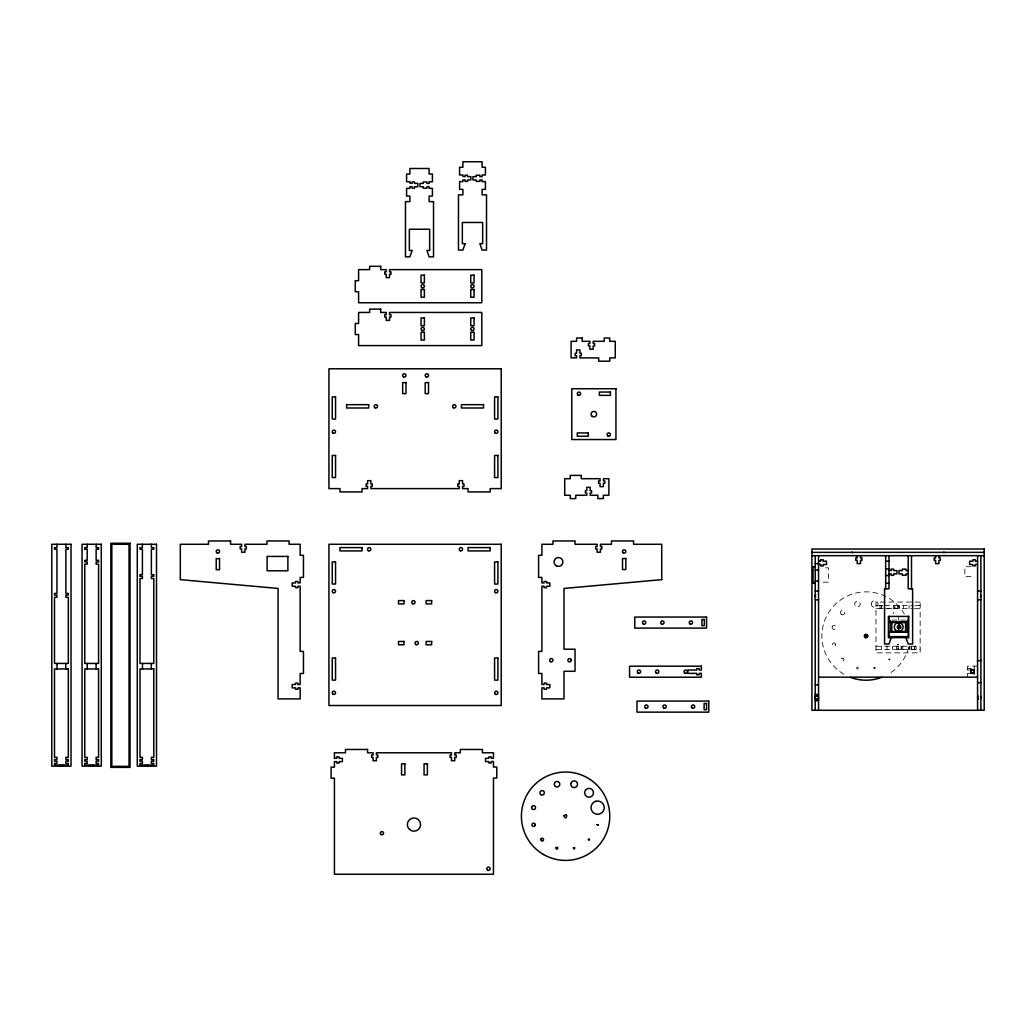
<?xml version="1.0" encoding="UTF-8"?>
<svg xmlns="http://www.w3.org/2000/svg" width="1036" height="1036" viewBox="0 0 1036 1036"><rect width="100%" height="100%" fill="white"/><g stroke="black" fill="none" stroke-linecap="round" stroke-linejoin="round"><path stroke-width="0.75" stroke-dasharray="5 3.75" d="M841.646 658.482L841.931 658.261A1.386 1.386 0 0 1 844.003 659.466A1.386 1.386 0 0 1 841.931 660.657A1.386 1.386 0 0 1 841.931 658.261M971.276 566.718L964.879 566.718L964.879 576.651L974.487 576.651M825.537 567.819L828.476 567.819L828.476 582.18L821.121 582.18M875.964 605.374L913.247 605.374M920.149 605.374L914.62 605.374L914.62 608.689L920.149 608.689M875.964 608.689L913.04 608.689M891.789 620.111L905.593 620.111M875.964 646.231L920.149 646.231M875.964 649.546L920.149 649.546M977.57 666.109L967.637 666.109L967.637 677.155M967.637 668.544L970.952 668.544M967.637 669.981L970.952 669.981L970.952 666.109M967.637 673.296L970.952 673.296M974.254 666.109L974.254 669.981M916.057 646.231L916.057 649.546M914.62 646.231L914.62 649.546M911.304 646.231L911.304 649.546M909.88 646.231L909.88 649.546M909.103 605.374L909.103 608.689M909.103 646.231L909.103 649.546M903.573 605.374L903.573 608.689M902.809 646.231L902.809 649.546M901.372 646.231L901.372 649.546M899.494 605.374L899.494 608.689M898.691 617.404L898.691 620.15M898.057 605.374L898.057 608.689M898.057 646.231L898.057 649.546M896.619 646.231L896.619 649.546M894.741 605.374L894.741 608.689M893.304 605.374L893.304 608.689M892.54 646.231L892.54 649.546M887.01 646.231L887.01 649.546M881.494 605.374L881.494 608.689M881.494 646.231L881.494 649.546M880.056 605.374L880.056 608.689M883.151 608.689A1.658 1.658 0 0 1 881.494 607.031A1.658 1.658 0 0 1 883.151 605.374M908.727 647.461A44.172 44.172 0 0 1 888.137 674.294M843.964 674.294A44.172 44.172 0 0 1 834.822 604.791A44.172 44.172 0 0 1 904.311 613.947M887.269 608.779A4.416 4.416 0 0 1 893.744 613.752M871.393 603.302L871.315 604.169A3.315 3.315 0 0 0 873.089 606.966L873.905 607.264A3.315 3.315 0 0 0 877.57 605.568L877.868 604.752A3.315 3.315 0 0 0 875.355 600.802A3.315 3.315 0 0 0 871.393 603.302M856.461 667.611C857.251 671.975 860.1 665.086 856.461 667.611M873.866 667.715C874.462 670.991 876.598 665.824 873.866 667.715M888.875 659.207C889.328 661.823 891.077 657.692 888.875 659.207M897.552 644.392L898.562 644.819L897.552 644.392M832.322 626.586L832.154 627.065A1.93 1.93 0 0 0 833.656 629.344L834.161 629.383A1.93 1.93 0 0 0 835.78 628.334L835.948 627.855A1.93 1.93 0 0 0 834.925 625.731L834.446 625.563A1.93 1.93 0 0 0 832.322 626.586M920.149 602.058L875.964 602.058L875.964 652.861L920.149 652.861L920.149 602.058M841.517 614.516L841.064 614.167A2.214 2.214 0 0 1 841.064 611.046A2.214 2.214 0 0 1 844.185 611.046L844.534 611.499A2.214 2.214 0 0 1 841.517 614.516M855.088 605.413L854.817 604.739A2.758 2.758 0 0 1 856.759 601.359A2.758 2.758 0 0 1 860.139 603.315L860.243 604.027A2.758 2.758 0 0 1 855.088 605.413M835.689 644.392L835.586 643.978A1.658 1.658 0 0 0 832.827 643.485A1.658 1.658 0 0 0 833.553 646.192A1.658 1.658 0 0 0 835.689 644.392M912.133 649.326A1.658 1.658 0 0 0 914.62 647.889A1.658 1.658 0 0 0 912.133 646.451A1.658 1.658 0 0 0 912.133 649.326M898.885 649.326A1.658 1.658 0 0 0 901.372 647.889A1.658 1.658 0 0 0 898.885 646.451A1.658 1.658 0 0 0 898.885 649.326M895.57 608.456A1.658 1.658 0 0 0 898.057 607.031A1.658 1.658 0 0 0 895.57 605.594A1.658 1.658 0 0 0 895.57 608.456"/><path stroke-width="1.5" d="M891.18 637.619L888.979 644.029L884.563 644.029L884.563 588.798L888.979 588.798L888.979 555.672M867.65 636.467L866.485 637.632M541.193 838.681L541.478 838.461A1.386 1.386 0 0 1 543.55 839.652A1.386 1.386 0 0 1 541.478 840.856A1.386 1.386 0 0 1 541.478 838.461M811.913 552.356L984.2 552.356M811.913 555.672L984.2 555.672M818.544 561.188L820.745 561.188L820.745 559.764L823.18 559.764L823.18 561.188L826.495 561.188L826.495 564.503L823.18 564.503L823.18 565.941L820.745 565.941L820.745 564.503L818.544 564.503M885.663 561.188L888.979 561.188M977.57 561.188L975.368 561.188L975.368 559.764L972.933 559.764L972.933 561.188L969.618 561.188L969.618 564.503L972.933 564.503L972.933 565.837L975.368 565.837L975.368 564.4L977.57 564.4M815.228 563.623L818.544 563.623M815.228 566.718L813.014 566.718L813.014 583.281L815.228 583.281M885.663 568.919L888.979 568.919M815.228 570.033L818.544 570.033M908.196 570.577L905.982 570.577L905.982 569.14L902.343 569.14L902.343 570.577L899.028 570.577L899.028 573.892L902.343 573.892L902.343 575.33L905.982 575.33L905.982 573.892L908.196 573.892M888.979 573.892L891.18 573.892L891.18 575.33L893.615 575.33L893.615 573.892L896.93 573.892L896.93 570.577L893.615 570.577L893.615 569.14L891.18 569.14L891.18 570.577L888.979 570.266M885.663 575.55L888.979 575.55M815.228 581.079L818.544 581.079M885.663 583.281L888.979 583.281M815.228 591.038L818.544 591.038M977.57 591.038L980.885 591.038M815.228 599.844L818.544 599.844M977.57 599.844L980.885 599.844M891.789 622.545L905.593 622.545M891.789 631.494L905.593 631.494M889.963 636.622L907.199 636.622M977.57 660.592L980.885 660.592M970.952 669.981L974.254 669.981M974.254 673.296L970.952 673.296L970.952 669.269M818.544 677.155L977.57 677.155M977.57 682.672L980.885 682.672M815.228 684.887L818.544 684.887M815.228 694.496L818.544 694.496M815.228 695.933L818.544 695.933M815.228 699.248L818.544 699.248M815.228 700.686L818.544 700.686M865.63 637.632L864.62 636.868M867.65 635.599L865.63 634.433L864.451 636.467M905.982 637.619L908.196 644.029L912.612 644.029L912.612 588.798L908.196 588.798L908.196 555.672M571.108 659.815L571.173 660.243A1.658 1.658 0 0 1 568.686 661.667A1.658 1.658 0 0 1 568.686 658.805A1.658 1.658 0 0 1 571.173 660.243M980.885 555.672L980.885 710.295M977.57 555.672L977.57 710.295M974.254 669.269L974.254 673.996M938.914 555.672L938.914 557.886L940.351 557.886L940.351 560.308L938.914 560.308L938.914 563.623L935.612 563.623L935.612 560.308L934.174 560.308L934.174 557.886L935.612 557.886L935.612 555.672M911.499 555.672L911.499 588.798M908.196 616.42L908.196 621.937L888.979 621.937L888.979 616.42M908.196 637.619L908.196 632.102L888.979 632.102L888.979 637.619M907.199 620.616L907.199 631.818M905.593 621.652L905.593 632.387M898.691 621.496L898.691 625.64M898.691 628.386L898.691 631.157M891.789 621.652L891.789 632.387M890.183 620.616L890.183 631.818M885.663 555.672L885.663 588.798M860.502 555.672L860.502 557.886L861.939 557.886L861.939 560.308L860.502 560.308L860.502 563.623L857.199 563.623L857.199 560.308L855.762 560.308L855.762 557.886L857.199 557.886L857.199 555.672M818.544 555.672L818.544 710.295M815.228 555.672L815.228 710.295M151.36 544.276L151.36 547.591L153.794 547.591L153.794 549.248L151.36 549.248L151.36 574.643L153.794 574.643L153.794 576.301L151.36 576.301L151.36 578.515L153.794 578.515L153.794 663.441L139.989 663.441L139.989 578.515L142.411 578.515L142.411 576.301L139.989 576.301L139.989 574.643L142.411 574.643L142.411 549.248L139.989 549.248L139.989 547.591L142.411 547.591L142.411 544.276M151.308 663.441L151.308 668.958M148.265 765.047L148.265 766.148M145.519 765.047L145.519 766.148M142.476 663.441L142.476 668.958M96.141 544.276L96.141 547.591L98.575 547.591L98.575 549.248L96.141 549.248L96.141 560.295L98.575 560.295L98.575 561.952L96.141 561.952L96.141 564.154L98.575 564.154L98.575 663.441L84.771 663.441L84.771 564.154L87.192 564.154L87.192 561.952L84.771 561.952L84.771 560.295L87.192 560.295L87.192 549.248L84.771 549.248L84.771 547.591L87.192 547.591L87.192 544.276M96.089 663.441L96.089 668.958M93.046 765.047L93.046 766.148M90.287 765.047L90.287 766.148M87.257 663.441L87.257 668.958M65.877 544.276L65.877 547.591L68.311 547.591L68.311 549.248L65.877 549.248L65.877 593.421L68.311 593.421L68.311 595.078L65.877 595.078L65.877 597.293L68.311 597.293L68.311 663.441L54.507 663.441L54.507 597.293L56.941 597.293L56.941 595.078L54.507 595.078L54.507 593.421L56.941 593.421L56.941 549.248L54.507 549.248L54.507 547.591L56.941 547.591L56.941 544.276M65.825 663.441L65.825 668.958M62.782 765.047L62.782 766.148M60.036 765.047L60.036 766.148M56.993 663.441L56.993 668.958M899.442 625.071A2.758 2.758 0 0 1 900.724 628.179M881.61 677.376A44.172 44.172 0 0 1 850.504 677.376M818.052 696.412A1.658 1.658 0 0 1 818.052 698.756M815.708 698.756A1.658 1.658 0 0 1 815.708 696.412M815.708 597.15A1.658 1.658 0 0 1 815.708 594.806M851.398 552.577A1.658 1.658 0 0 1 853.055 552.577M943.058 552.577A1.658 1.658 0 0 1 944.715 552.577M980.665 595.156A1.658 1.658 0 0 1 980.665 596.814M980.665 696.762A1.658 1.658 0 0 1 980.665 698.419M978.398 699.028A1.658 1.658 0 0 1 978.398 696.153M570.94 783.501L570.862 784.369A3.315 3.315 0 0 0 572.636 787.166L573.452 787.464A3.315 3.315 0 0 0 577.117 785.767L577.415 784.951A3.315 3.315 0 0 0 574.902 780.989A3.315 3.315 0 0 0 570.94 783.501M563.998 815.798C566.032 822.131 568.919 811.33 563.998 815.798M556.008 847.811C556.798 852.162 559.647 845.285 556.008 847.811M573.413 847.914C574.009 851.191 576.145 846.023 573.413 847.914M588.409 839.406C588.888 842.022 590.598 837.891 588.409 839.406M597.099 824.591L598.109 825.019L597.099 824.591M412.108 250.44L409.893 256.85L405.477 256.85L405.477 201.619L409.893 201.619L409.893 196.102L406.591 196.102L406.591 188.371L409.893 188.371L409.893 186.713L412.108 186.713L412.108 188.151L414.542 188.151L414.542 186.713L417.845 186.713L417.845 183.398L414.542 183.398L414.542 181.96L412.108 181.96L412.108 183.398L409.893 183.087L409.893 181.74L406.591 181.74L406.591 174.009L409.893 174.009L409.893 168.492L429.111 168.492L429.111 174.009L432.426 174.009L432.426 181.74L429.111 181.74L429.111 183.398L426.91 183.398L426.91 181.96L423.258 181.96L423.258 183.398L419.956 183.398L419.956 186.713L423.258 186.713L423.258 188.151L426.91 188.151L426.91 186.713L429.111 186.713L429.111 188.371L432.426 188.371L432.426 196.102L429.111 196.102L429.111 201.619L433.527 201.619L433.527 256.85L429.111 256.85L426.91 250.44L429.668 250.44L429.668 229.241L409.35 229.241L409.35 250.44L412.108 250.44M465.086 243.68L462.885 250.077L458.469 250.077L458.469 194.859L462.885 194.859L462.885 189.342L459.57 189.342L459.57 181.611L462.885 181.611L462.885 179.953L465.086 179.953L465.086 181.391L467.521 181.391L467.521 179.953L470.836 179.953L470.836 176.638L467.521 176.638L467.521 175.201L465.086 175.201L465.086 176.638L462.885 176.327L462.885 174.98L459.57 174.98L459.57 167.249L462.885 167.249L462.885 161.733L482.103 161.733L482.103 167.249L485.405 167.249L485.405 174.98L482.103 174.98L482.103 176.638L479.888 176.638L479.888 175.201L476.249 175.201L476.249 176.638L472.934 176.638L472.934 179.953L476.249 179.953L476.249 181.391L479.888 181.391L479.888 179.953L482.103 179.953L482.103 181.611L485.405 181.611L485.405 189.342L482.103 189.342L482.103 194.859L486.519 194.859L486.519 250.077L482.103 250.077L479.888 243.68L482.646 243.68L482.646 222.468L462.328 222.468L462.328 243.68L465.086 243.68M531.869 806.785L531.701 807.264A1.93 1.93 0 0 0 533.203 809.543L533.708 809.582A1.93 1.93 0 0 0 535.327 808.52L535.482 808.054A1.93 1.93 0 0 0 534.472 805.93L533.993 805.762A1.93 1.93 0 0 0 531.869 806.785M585.91 789.678L585.198 790.597A4.416 4.416 0 0 0 591.232 796.632L592.152 795.92A4.416 4.416 0 0 0 592.152 789.678A4.416 4.416 0 0 0 585.91 789.678M595.894 801.255L594.288 801.916A6.63 6.63 0 0 0 597.604 814.283L599.313 814.05A6.63 6.63 0 0 0 604.001 805.943A6.63 6.63 0 0 0 595.894 801.255M661.732 579.642L563.985 588.448L563.985 649.196L575.032 649.196L575.032 671.289L563.985 671.289L563.985 698.899L541.906 698.899L541.906 687.852L544.107 687.852L544.107 689.29L546.542 689.29L546.542 687.852L549.857 687.852L549.857 684.537L546.542 684.537L546.542 683.1L544.107 683.1L544.107 684.537L541.906 684.537L541.906 673.491L538.59 673.491L538.59 651.398L541.906 651.398L541.906 586.246L544.107 586.246L544.107 587.684L546.542 587.684L546.542 586.246L549.857 586.246L549.857 582.931L546.542 582.931L546.542 581.494L544.107 581.494L544.107 582.931L541.906 582.931L541.906 577.415L538.59 577.415L538.59 555.322L541.906 555.322L541.906 544.276L552.952 544.276L552.952 540.96L575.032 540.96L575.032 544.276L597.125 544.276L597.125 546.49L595.687 546.49L595.687 548.912L597.125 548.912L597.125 552.227L600.44 552.227L600.44 548.912L601.877 548.912L601.877 546.49L600.44 546.49L600.44 544.276L611.486 544.276L611.486 540.96L633.566 540.96L633.566 544.276L661.732 544.276L661.732 579.642M380.691 266.317L369.645 266.317L369.645 269.632L358.598 269.632L358.598 280.678L355.283 280.678L355.283 291.725L358.598 291.725L358.598 302.758L481.792 302.758L481.792 269.632L389.523 269.632L389.523 271.846L390.96 271.846L390.96 274.268L389.523 274.268L389.523 277.583L386.208 277.583L386.208 274.268L384.77 274.268L384.77 271.846L386.208 271.846L386.208 269.632L380.691 269.632L380.691 266.317M424.371 275.149L421.056 275.149L421.056 282.88L424.371 282.88L424.371 275.149M474.061 275.149L470.745 275.149L470.745 282.88L474.061 282.88L474.061 275.149M424.371 289.51L421.056 289.51L421.056 297.241L424.371 297.241L424.371 289.51M474.061 289.51L470.745 289.51L470.745 297.241L474.061 297.241L474.061 289.51M380.691 309.129L369.645 309.129L369.645 312.445L358.598 312.445L358.598 323.491L355.283 323.491L355.283 334.537L358.598 334.537L358.598 345.584L481.792 345.584L481.792 312.445L389.523 312.445L389.523 314.659L390.96 314.659L390.96 317.081L389.523 317.081L389.523 320.396L386.208 320.396L386.208 317.081L384.77 317.081L384.77 314.659L386.208 314.659L386.208 312.445L380.691 312.445L380.691 309.129M424.371 317.974L421.056 317.974L421.056 325.705L424.371 325.705L424.371 317.974M474.061 317.974L470.745 317.974L470.745 325.705L474.061 325.705L474.061 317.974M424.371 332.323L421.056 332.323L421.056 340.054L424.371 340.054L424.371 332.323M474.061 332.323L470.745 332.323L470.745 340.054L474.061 340.054L474.061 332.323M582.128 338.008L576.599 338.008L576.599 341.323L571.082 341.323L571.082 357.886L576.599 357.886L576.599 355.685L575.161 355.685L575.161 353.25L576.599 353.25L576.599 349.935L579.914 349.935L579.914 353.25L581.351 353.25L581.351 355.685L579.914 355.685L579.914 357.886L598.691 357.886L598.691 361.201L609.738 361.201L609.738 357.886L615.255 357.886L615.255 341.323L609.738 341.323L609.738 338.008L604.208 338.008L604.208 341.323L593.162 341.323L593.162 343.538L594.599 343.538L594.599 345.959L593.162 345.959L593.162 349.274L589.86 349.274L589.86 345.959L588.422 345.959L588.422 343.538L589.86 343.538L589.86 341.323L582.128 341.323L582.128 338.008M501.217 368.777L328.93 368.777L328.93 488.603L339.963 488.603L339.963 491.919L362.056 491.919L362.056 488.603L367.586 488.603L367.586 486.402L366.148 486.402L366.148 483.967L367.586 483.967L367.586 480.652L370.888 480.652L370.888 483.967L372.325 483.967L372.325 486.402L370.888 486.402L370.888 488.603L459.246 488.603L459.246 486.402L457.808 486.402L457.808 483.967L459.246 483.967L459.246 480.652L462.561 480.652L462.561 483.967L463.998 483.967L463.998 486.402L462.561 486.402L462.561 488.603L468.078 488.603L468.078 491.919L490.17 491.919L490.17 488.603L501.217 488.603L501.217 368.777M405.982 382.582L402.667 382.582L402.667 393.628L405.982 393.628L405.982 382.582M428.515 382.582L425.2 382.582L425.2 393.628L428.515 393.628L428.515 382.582M615.941 388.733L571.768 388.733L571.768 439.536L615.941 439.536L615.941 388.733M610.424 392.048L599.378 392.048L599.378 395.363L610.424 395.363L610.424 392.048M335.547 396.943L332.245 396.943L332.245 419.036L335.547 419.036L335.547 396.943M497.902 396.943L494.586 396.943L494.586 419.036L497.902 419.036L497.902 396.943M368.686 404.675L346.594 404.675L346.594 407.99L368.686 407.99L368.686 404.675M483.54 404.675L461.46 404.675L461.46 407.99L483.54 407.99L483.54 404.675M588.331 432.918L577.298 432.918L577.298 436.234L588.331 436.234L588.331 432.918M335.547 455.477L332.245 455.477L332.245 477.57L335.547 477.57L335.547 455.477M497.902 455.477L494.586 455.477L494.586 477.57L497.902 477.57L497.902 455.477M581.287 475.394L570.253 475.394L570.253 478.697L564.724 478.697L564.724 495.273L570.253 495.273L570.253 498.588L575.77 498.588L575.77 495.273L586.816 495.273L586.816 493.058L585.379 493.058L585.379 490.637L586.816 490.637L586.816 487.321L590.131 487.321L590.131 490.637L591.569 490.637L591.569 493.058L590.131 493.058L590.131 495.273L597.863 495.273L597.863 498.588L603.379 498.588L603.379 495.273L608.896 495.273L608.896 478.697L603.379 478.697L603.379 480.911L604.817 480.911L604.817 483.346L603.379 483.346L603.379 486.661L600.064 486.661L600.064 483.346L598.627 483.346L598.627 480.911L600.064 480.911L600.064 478.697L581.287 478.697L581.287 475.394M230.562 540.96L208.482 540.96L208.482 544.276L180.316 544.276L180.316 579.642L278.062 588.448L278.062 698.899L300.142 698.899L300.142 687.852L297.941 687.852L297.941 689.29L295.506 689.29L295.506 687.852L292.191 687.852L292.191 684.537L295.506 684.537L295.506 683.1L297.941 683.1L297.941 684.537L300.142 684.537L300.142 673.491L303.457 673.491L303.457 651.398L300.142 651.398L300.142 586.246L297.941 586.246L297.941 587.684L295.506 587.684L295.506 586.246L292.191 586.246L292.191 582.931L295.506 582.931L295.506 581.494L297.941 581.494L297.941 582.931L300.142 582.931L300.142 577.415L303.457 577.415L303.457 555.322L300.142 555.322L300.142 544.276L289.096 544.276L289.096 540.96L267.016 540.96L267.016 544.276L244.923 544.276L244.923 546.49L246.361 546.49L246.361 548.912L244.923 548.912L244.923 552.227L241.608 552.227L241.608 548.912L240.171 548.912L240.171 546.49L241.608 546.49L241.608 544.276L230.562 544.276L230.562 540.96M130.044 543.278L110.826 543.278L110.826 767.365L130.044 767.365L130.044 543.278M71.018 544.276L51.8 544.276L51.8 766.148L71.018 766.148L71.018 544.276M101.282 544.276L82.064 544.276L82.064 766.148L101.282 766.148L101.282 544.276M129.047 544.276L111.823 544.276L111.823 766.368L129.047 766.368L129.047 544.276M156.501 544.276L137.283 544.276L137.283 766.148L156.501 766.148L156.501 544.276M501.217 544.276L328.93 544.276L328.93 705.516L501.217 705.516L501.217 544.276M362.056 547.591L339.963 547.591L339.963 550.906L362.056 550.906L362.056 547.591M490.17 547.591L468.078 547.591L468.078 550.906L490.17 550.906L490.17 547.591M984.2 549.041L811.913 549.041L811.913 710.295L984.2 710.295L984.2 549.041M287.891 556.423L267.12 556.423L267.12 570.784L287.891 570.784L287.891 556.423M219.528 558.637L216.213 558.637L216.213 569.683L219.528 569.683L219.528 558.637M625.835 558.521L622.519 558.521L622.519 569.567L625.835 569.567L625.835 558.521M335.547 561.952L332.245 561.952L332.245 584.032L335.547 584.032L335.547 561.952M497.902 561.952L494.586 561.952L494.586 584.032L497.902 584.032L497.902 561.952M404.027 600.595L398.497 600.595L398.497 603.91L404.027 603.91L404.027 600.595M431.636 600.595L426.107 600.595L426.107 603.91L431.636 603.91L431.636 600.595M908.74 616.42L888.422 616.42L888.422 637.619L908.74 637.619L908.74 616.42M706.565 617.055L634.783 617.055L634.783 628.101L706.565 628.101L706.565 617.055M704.35 619.489L701.929 619.489L701.929 625.666L704.35 625.666L704.35 619.489M404.027 641.465L398.497 641.465L398.497 644.78L404.027 644.78L404.027 641.465M431.636 641.465L426.107 641.465L426.107 644.78L431.636 644.78L431.636 641.465M335.547 658.028L332.245 658.028L332.245 680.121L335.547 680.121L335.547 658.028M497.902 658.028L494.586 658.028L494.586 680.121L497.902 680.121L497.902 658.028M701.346 666.187L629.564 666.187L629.564 677.22L701.346 677.22L701.346 673.361L699.145 673.361L699.145 674.799L696.71 674.799L696.71 673.361L687.878 673.361L687.878 670.046L696.71 670.046L696.71 668.608L699.145 668.608L699.145 670.046L701.346 670.046L701.346 666.187M68.311 668.958L54.507 668.958L54.507 757.316L56.941 757.316L56.941 759.53L54.507 759.53L54.507 761.175L56.941 761.175L56.941 763.39L54.507 763.39L54.507 765.047L68.311 765.047L68.311 763.39L65.877 763.39L65.877 761.175L68.311 761.175L68.311 759.53L65.877 759.53L65.877 757.316L68.311 757.316L68.311 668.958M98.575 668.958L84.771 668.958L84.771 757.316L87.192 757.316L87.192 759.53L84.771 759.53L84.771 761.175L87.192 761.175L87.192 763.39L84.771 763.39L84.771 765.047L98.575 765.047L98.575 763.39L96.141 763.39L96.141 761.175L98.575 761.175L98.575 759.53L96.141 759.53L96.141 757.316L98.575 757.316L98.575 668.958M153.794 668.958L139.989 668.958L139.989 757.316L142.411 757.316L142.411 759.53L139.989 759.53L139.989 761.175L142.411 761.175L142.411 763.39L139.989 763.39L139.989 765.047L153.794 765.047L153.794 763.39L151.36 763.39L151.36 761.175L153.794 761.175L153.794 759.53L151.36 759.53L151.36 757.316L153.794 757.316L153.794 668.958M708.766 701.087L636.985 701.087L636.985 712.133L708.766 712.133L708.766 701.087M706.565 703.522L704.13 703.522L704.13 709.712L706.565 709.712L706.565 703.522M367.56 749.468L345.467 749.468L345.467 752.783L334.434 752.783L334.434 758.313L336.635 758.313L336.635 756.876L339.07 756.876L339.07 758.313L342.385 758.313L342.385 761.615L339.07 761.615L339.07 763.053L336.635 763.053L336.635 761.615L334.434 761.615L334.434 767.145L331.119 767.145L331.119 778.191L334.434 778.191L334.434 874.267L493.46 874.267L493.46 778.075L496.775 778.075L496.775 767.028L493.46 767.028L493.46 761.512L491.258 761.512L491.258 762.949L488.824 762.949L488.824 761.615L485.508 761.615L485.508 758.313L488.824 758.313L488.824 756.876L491.258 756.876L491.258 758.313L493.46 758.313L493.46 752.783L482.413 752.783L482.413 749.468L460.334 749.468L460.334 752.783L454.804 752.783L454.804 754.998L456.241 754.998L456.241 757.42L454.804 757.42L454.804 760.735L451.489 760.735L451.489 757.42L450.064 757.42L450.064 754.998L451.489 754.998L451.489 752.783L376.392 752.783L376.392 754.998L377.829 754.998L377.829 757.42L376.392 757.42L376.392 760.735L373.077 760.735L373.077 757.42L371.652 757.42L371.652 754.998L373.077 754.998L373.077 752.783L367.56 752.783L367.56 749.468M404.856 763.83L401.554 763.83L401.554 774.876L404.856 774.876L404.856 763.83M427.389 763.83L424.074 763.83L424.074 774.876L427.389 774.876L427.389 763.83M541.064 794.716L540.611 794.366A2.214 2.214 0 0 1 540.611 791.245A2.214 2.214 0 0 1 543.732 791.245L544.081 791.698A2.214 2.214 0 0 1 541.064 794.716M554.636 785.612L554.364 784.938A2.758 2.758 0 0 1 556.306 781.558A2.758 2.758 0 0 1 559.686 783.514L559.79 784.226A2.758 2.758 0 0 1 554.636 785.612M535.236 824.591L535.133 824.177A1.658 1.658 0 0 0 532.375 823.685A1.658 1.658 0 0 0 533.1 826.378A1.658 1.658 0 0 0 535.236 824.591M471.574 287.632A1.658 1.658 0 0 0 474.061 286.195A1.658 1.658 0 0 0 471.574 284.758A1.658 1.658 0 0 0 471.574 287.632M421.885 287.632A1.658 1.658 0 0 0 424.371 286.195A1.658 1.658 0 0 0 421.885 284.758A1.658 1.658 0 0 0 421.885 287.632M471.574 330.445A1.658 1.658 0 0 0 474.061 329.008A1.658 1.658 0 0 0 471.574 327.583A1.658 1.658 0 0 0 471.574 330.445M421.885 330.445A1.658 1.658 0 0 0 424.371 329.008A1.658 1.658 0 0 0 421.885 327.583A1.658 1.658 0 0 0 421.885 330.445M895.57 630.134A4.416 4.416 0 0 0 902.965 628.166A4.416 4.416 0 0 0 897.552 622.753A4.416 4.416 0 0 0 895.57 630.134M898.005 628.204A1.373 1.373 0 0 0 900.064 627.013A1.373 1.373 0 0 0 898.005 625.822A1.373 1.373 0 0 0 898.005 628.204M684.835 673.141A1.658 1.658 0 0 0 687.321 671.704A1.658 1.658 0 0 0 684.835 670.266A1.658 1.658 0 0 0 684.835 673.141M656.345 673.141A1.658 1.658 0 0 0 658.831 671.704A1.658 1.658 0 0 0 656.345 670.266A1.658 1.658 0 0 0 656.345 673.141M638.124 673.141A1.658 1.658 0 0 0 640.611 671.704A1.658 1.658 0 0 0 638.124 670.266A1.658 1.658 0 0 0 638.124 673.141M692.268 708.054A1.658 1.658 0 0 0 694.742 706.617A1.658 1.658 0 0 0 692.268 705.179A1.658 1.658 0 0 0 692.268 708.054M663.765 708.054A1.658 1.658 0 0 0 666.252 706.617A1.658 1.658 0 0 0 663.765 705.179A1.658 1.658 0 0 0 663.765 708.054M645.545 708.054A1.658 1.658 0 0 0 648.031 706.617A1.658 1.658 0 0 0 645.545 705.179A1.658 1.658 0 0 0 645.545 708.054M690.054 624.009A1.658 1.658 0 0 0 692.54 622.571A1.658 1.658 0 0 0 690.054 621.147A1.658 1.658 0 0 0 690.054 624.009M661.564 624.009A1.658 1.658 0 0 0 664.05 622.571A1.658 1.658 0 0 0 661.564 621.147A1.658 1.658 0 0 0 661.564 624.009M643.343 624.009A1.658 1.658 0 0 0 645.816 622.571A1.658 1.658 0 0 0 643.343 621.147A1.658 1.658 0 0 0 643.343 624.009M591.906 416.096A2.758 2.758 0 0 0 596.529 414.853A2.758 2.758 0 0 0 593.149 411.473A2.758 2.758 0 0 0 591.906 416.096M607.938 436.001A1.658 1.658 0 0 0 610.424 434.576A1.658 1.658 0 0 0 607.938 433.139A1.658 1.658 0 0 0 607.938 436.001M578.127 395.143A1.658 1.658 0 0 0 580.6 393.706A1.658 1.658 0 0 0 578.127 392.268A1.658 1.658 0 0 0 578.127 395.143M543.511 854.493A44.172 44.172 0 0 0 609.777 816.226A44.172 44.172 0 0 0 543.511 777.971A44.172 44.172 0 0 0 543.511 854.493M495.415 433.165A1.658 1.658 0 0 0 497.902 431.727A1.658 1.658 0 0 0 495.415 430.303A1.658 1.658 0 0 0 495.415 433.165M333.061 433.165A1.658 1.658 0 0 0 335.547 431.727A1.658 1.658 0 0 0 333.061 430.303A1.658 1.658 0 0 0 333.061 433.165M453.444 407.77A1.658 1.658 0 0 0 455.931 406.332A1.658 1.658 0 0 0 453.444 404.895A1.658 1.658 0 0 0 453.444 407.77M375.032 407.77A1.658 1.658 0 0 0 377.518 406.332A1.658 1.658 0 0 0 375.032 404.895A1.658 1.658 0 0 0 375.032 407.77M403.496 376.845A1.658 1.658 0 0 0 405.982 375.408A1.658 1.658 0 0 0 403.496 373.97A1.658 1.658 0 0 0 403.496 376.845M426.029 376.845A1.658 1.658 0 0 0 428.515 375.408A1.658 1.658 0 0 0 426.029 373.97A1.658 1.658 0 0 0 426.029 376.845M410.632 830.315A6.63 6.63 0 0 0 420.577 824.578A6.63 6.63 0 0 0 410.632 818.828A6.63 6.63 0 0 0 410.632 830.315M381.144 834.537A1.606 1.606 0 0 0 383.54 833.151A1.606 1.606 0 0 0 381.144 831.766A1.606 1.606 0 0 0 381.144 834.537M487.658 870.188A1.658 1.658 0 0 0 490.145 868.751A1.658 1.658 0 0 0 487.658 867.313A1.658 1.658 0 0 0 487.658 870.188M217.042 552.887A1.658 1.658 0 0 0 219.528 551.45A1.658 1.658 0 0 0 217.042 550.025A1.658 1.658 0 0 0 217.042 552.887M333.061 694.25A1.658 1.658 0 0 0 335.547 692.825A1.658 1.658 0 0 0 333.061 691.388A1.658 1.658 0 0 0 333.061 694.25M333.061 592.644A1.658 1.658 0 0 0 335.547 591.219A1.658 1.658 0 0 0 333.061 589.782A1.658 1.658 0 0 0 333.061 592.644M368.402 550.686A1.658 1.658 0 0 0 370.888 549.248A1.658 1.658 0 0 0 368.402 547.811A1.658 1.658 0 0 0 368.402 550.686M460.075 550.686A1.658 1.658 0 0 0 462.561 549.248A1.658 1.658 0 0 0 460.075 547.811A1.658 1.658 0 0 0 460.075 550.686M495.415 592.644A1.658 1.658 0 0 0 497.902 591.219A1.658 1.658 0 0 0 495.415 589.782A1.658 1.658 0 0 0 495.415 592.644M495.415 694.25A1.658 1.658 0 0 0 497.902 692.825A1.658 1.658 0 0 0 495.415 691.388A1.658 1.658 0 0 0 495.415 694.25M415.902 644.56A1.658 1.658 0 0 0 418.389 643.123A1.658 1.658 0 0 0 415.902 641.685A1.658 1.658 0 0 0 415.902 644.56M412.587 603.69A1.658 1.658 0 0 0 415.073 602.253A1.658 1.658 0 0 0 412.587 600.828A1.658 1.658 0 0 0 412.587 603.69M550.466 661.667A1.658 1.658 0 0 0 552.952 660.243A1.658 1.658 0 0 0 550.466 658.805A1.658 1.658 0 0 0 550.466 661.667M623.348 552.887A1.658 1.658 0 0 0 625.835 551.45A1.658 1.658 0 0 0 623.348 550.025A1.658 1.658 0 0 0 623.348 552.887M556.254 565.773A4.416 4.416 0 0 0 562.885 561.952A4.416 4.416 0 0 0 556.254 558.119A4.416 4.416 0 0 0 556.254 565.773M865.254 637.425A1.606 1.606 0 0 0 867.65 636.039A1.606 1.606 0 0 0 865.254 634.654A1.606 1.606 0 0 0 865.254 637.425M971.781 673.063A1.658 1.658 0 0 0 974.254 671.639A1.658 1.658 0 0 0 971.781 670.201A1.658 1.658 0 0 0 971.781 673.063"/></g></svg>
